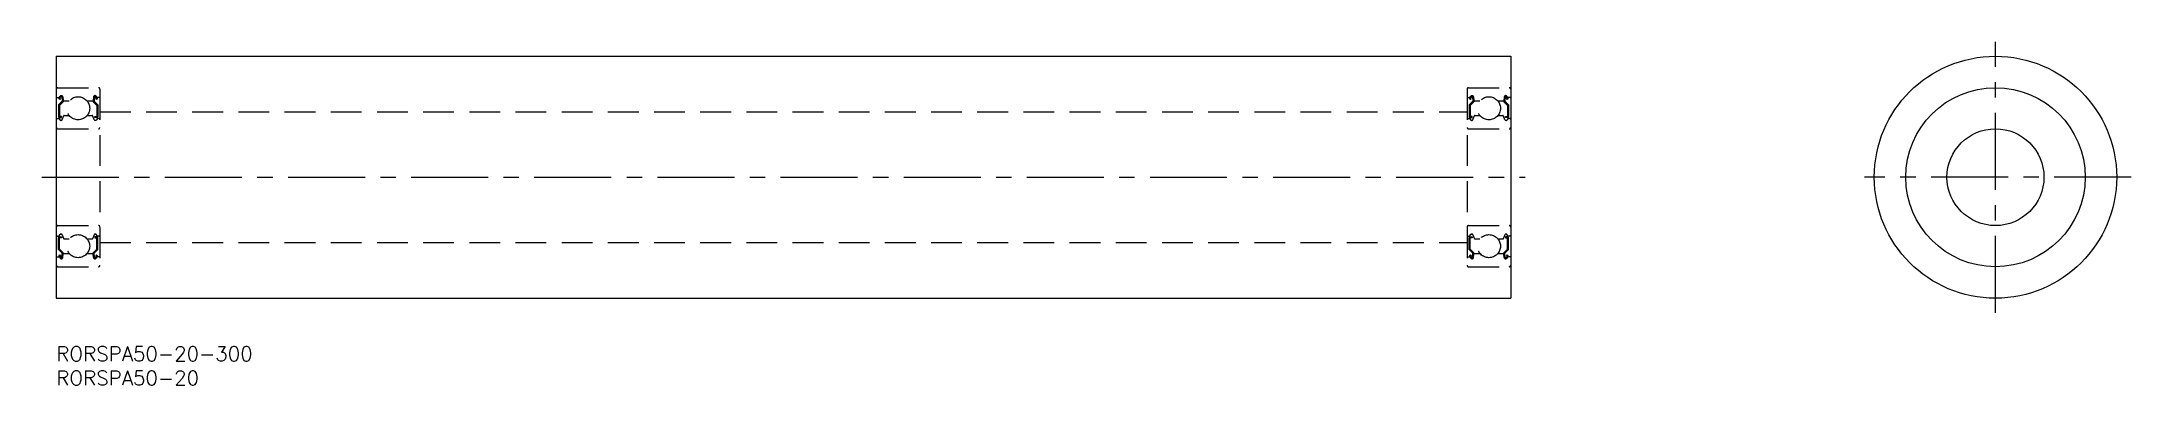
# Model space of a CAD drawing. Extents: x -3 to 428, y -8 to 63.
import ezdxf

# ---------------------------------------------------------------- set-up
doc = ezdxf.new("R2010")
doc.units = 0
doc.header["$LTSCALE"] = 0.5
doc.linetypes.add('CENTER', pattern=[50.8, 31.75, -6.35, 6.35, -6.35])
doc.linetypes.add('DASHED', pattern=[19.05, 12.7, -6.35])
for name, color, linetype in [('MSM_CENTER', 1, 'CENTER'), ('MSM_CONTINUOUS', 7, 'CONTINUOUS'), ('MSM_DASHED', 4, 'DASHED'), ('MSM_PART_NUMBER', 7, 'CONTINUOUS')]:
    doc.layers.add(name, color=color, linetype=linetype)
doc.styles.get("Standard").update_dxf_attribs({"font": 'txt.shx', "height": 3, "bigfont": 'bigfont.shx'})

# ---------------------------------------------------------------- blocks, each defined once
blk = doc.blocks.new('*U17')
at = {"layer": 'MSM_PART_NUMBER'}
blk.add_text('RORSPA50-20-300', height=3, dxfattribs=at).set_placement((0, -3))
blk = doc.blocks.new('*U18')
at = {"layer": 'MSM_PART_NUMBER'}
blk.add_text('RORSPA50-20', height=3, dxfattribs=at).set_placement((0, -8))

msp = doc.modelspace()

# ---------------------------------------------------------------- linework, layer by layer
at = {"layer": 'MSM_CENTER'}
for p, q in [((400, 7), (400, 63)), ((-3, 35), (303, 35)), ((428, 35), (373, 35))]:
    msp.add_line(p, q, dxfattribs=at)
at = {"layer": 'MSM_CONTINUOUS'}
for p, q in [((0, 60), (0, 10)), ((0, 60), (300, 60)), ((300, 60), (300, 10)), ((0, 10), (300, 10))]:
    msp.add_line(p, q, dxfattribs=at)
for radius in [25, 18.5, 10]:
    msp.add_circle((400, 35), radius, dxfattribs=at)
at = {"layer": 'MSM_DASHED'}
for p, q in [((0.3, 53.5), (8.7, 53.5)), ((0.56, 51.45), (0.81, 51.75)), ((8.44, 51.45), (8.19, 51.74)), ((9, 53.2), (9, 16.8)), ((291, 53.2), (291, 16.8)), ((291.3, 53.5), (299.7, 53.5)), ((291.56, 51.45), (291.81, 51.75)), ((299.44, 51.45), (299.19, 51.74)), ((0.1, 51.45), (0.56, 51.45)), ((1.18, 50.68), (0.43, 49.93)), ((0.43, 49.93), (0.43, 47.55)), ((0.74, 51.04), (0.58, 51.17)), ((1.38, 50.6), (0.63, 49.85)), ((0.63, 49.85), (0.63, 47.55)), ((1.08, 47.55), (0.63, 47.55)), ((0.71, 51.32), (0.96, 51.62)), ((0.87, 51.19), (0.71, 51.32)), ((0.74, 51.04), (0.87, 51.19)), ((1.08, 47.35), (1.08, 47.55)), ((1.14, 51.56), (1.18, 50.68)), ((1.18, 46.88), (1.45, 47.62)), ((1.34, 51.58), (1.4, 50.84)), ((1.38, 51.07), (1.38, 50.6)), ((1.5, 50.75), (2.65, 50.75)), ((1.64, 47.75), (2.65, 47.75)), ((6.35, 50.75), (7.5, 50.75)), ((6.35, 47.75), (7.36, 47.75)), ((7.82, 46.88), (7.55, 47.62)), ((7.66, 51.57), (7.6, 50.84)), ((7.62, 51.07), (7.62, 50.6)), ((7.62, 50.6), (8.37, 49.85)), ((7.86, 51.56), (7.82, 50.68)), ((7.82, 50.68), (8.57, 49.93)), ((7.92, 47.55), (8.37, 47.55)), ((7.92, 47.35), (7.92, 47.55)), ((8.29, 51.32), (8.04, 51.61)), ((8.13, 51.19), (8.29, 51.32)), ((8.26, 51.04), (8.13, 51.19)), ((8.26, 51.04), (8.41, 51.17)), ((8.37, 49.85), (8.37, 47.55)), ((8.9, 51.45), (8.44, 51.45)), ((8.57, 49.93), (8.57, 47.55)), ((9, 48.5), (291, 48.5)), ((291.1, 51.45), (291.56, 51.45)), ((292.18, 50.68), (291.43, 49.93)), ((291.43, 49.93), (291.43, 47.55)), ((291.74, 51.04), (291.58, 51.17)), ((292.38, 50.6), (291.63, 49.85)), ((291.63, 49.85), (291.63, 47.55)), ((292.08, 47.55), (291.63, 47.55)), ((291.71, 51.32), (291.96, 51.62)), ((291.87, 51.19), (291.71, 51.32)), ((291.74, 51.04), (291.87, 51.19)), ((292.08, 47.35), (292.08, 47.55)), ((292.14, 51.56), (292.18, 50.68)), ((292.18, 46.88), (292.45, 47.62)), ((292.34, 51.58), (292.4, 50.84)), ((292.38, 51.07), (292.38, 50.6)), ((292.5, 50.75), (293.65, 50.75)), ((292.64, 47.75), (293.65, 47.75)), ((297.35, 50.75), (298.5, 50.75)), ((297.35, 47.75), (298.36, 47.75)), ((298.82, 46.88), (298.55, 47.62)), ((298.66, 51.57), (298.6, 50.84)), ((298.62, 51.07), (298.62, 50.6)), ((298.62, 50.6), (299.37, 49.85)), ((298.86, 51.56), (298.82, 50.68)), ((298.82, 50.68), (299.57, 49.93)), ((298.92, 47.55), (299.37, 47.55)), ((298.92, 47.35), (298.92, 47.55)), ((299.29, 51.32), (299.04, 51.61)), ((299.13, 51.19), (299.29, 51.32)), ((299.26, 51.04), (299.13, 51.19)), ((299.26, 51.04), (299.41, 51.17)), ((299.37, 49.85), (299.37, 47.55)), ((299.9, 51.45), (299.44, 51.45)), ((299.57, 49.93), (299.57, 47.55)), ((0.2, 47.15), (0.5, 47.15)), ((0.3, 45), (8.7, 45)), ((0.5, 47.15), (0.78, 46.82)), ((0.63, 47.35), (1.08, 47.35)), ((0.93, 46.75), (0.99, 46.75)), ((8.37, 47.35), (7.92, 47.35)), ((8.07, 46.75), (8.01, 46.75)), ((8.5, 47.15), (8.22, 46.82)), ((8.8, 47.15), (8.5, 47.15)), ((291.2, 47.15), (291.5, 47.15)), ((291.3, 45), (299.7, 45)), ((291.5, 47.15), (291.78, 46.82)), ((291.63, 47.35), (292.08, 47.35)), ((291.93, 46.75), (291.99, 46.75)), ((299.37, 47.35), (298.92, 47.35)), ((299.07, 46.75), (299.01, 46.75)), ((299.5, 47.15), (299.22, 46.82)), ((299.8, 47.15), (299.5, 47.15)), ((0.2, 22.85), (0.5, 22.85)), ((0.3, 25), (8.7, 25)), ((0.43, 20.07), (0.43, 22.45)), ((0.5, 22.85), (0.78, 23.18)), ((0.63, 22.65), (1.08, 22.65)), ((0.63, 20.15), (0.63, 22.45)), ((1.08, 22.45), (0.63, 22.45)), ((0.93, 23.25), (0.99, 23.25)), ((1.08, 22.65), (1.08, 22.45)), ((1.18, 23.12), (1.45, 22.38)), ((1.64, 22.25), (2.65, 22.25)), ((1.89, 22.25), (1.89, 22.25)), ((2.14, 22.25), (2.14, 22.25)), ((6.35, 22.25), (7.36, 22.25)), ((7.82, 23.12), (7.55, 22.38)), ((8.37, 22.65), (7.92, 22.65)), ((7.92, 22.65), (7.92, 22.45)), ((7.92, 22.45), (8.37, 22.45)), ((8.07, 23.25), (8.01, 23.25)), ((8.5, 22.85), (8.22, 23.18)), ((8.37, 20.15), (8.37, 22.45)), ((8.8, 22.85), (8.5, 22.85)), ((8.57, 20.07), (8.57, 22.45)), ((291.2, 22.85), (291.5, 22.85)), ((291.3, 25), (299.7, 25)), ((291.43, 20.07), (291.43, 22.45)), ((291.5, 22.85), (291.78, 23.18)), ((291.63, 22.65), (292.08, 22.65)), ((291.63, 20.15), (291.63, 22.45)), ((292.08, 22.45), (291.63, 22.45)), ((291.93, 23.25), (291.99, 23.25)), ((292.08, 22.65), (292.08, 22.45)), ((292.18, 23.12), (292.45, 22.38)), ((292.64, 22.25), (293.65, 22.25)), ((292.89, 22.25), (292.89, 22.25)), ((293.14, 22.25), (293.14, 22.25)), ((297.35, 22.25), (298.36, 22.25)), ((298.82, 23.12), (298.55, 22.38)), ((299.37, 22.65), (298.92, 22.65)), ((298.92, 22.65), (298.92, 22.45)), ((298.92, 22.45), (299.37, 22.45)), ((299.07, 23.25), (299.01, 23.25)), ((299.5, 22.85), (299.22, 23.18)), ((299.37, 20.15), (299.37, 22.45)), ((299.8, 22.85), (299.5, 22.85)), ((299.57, 20.07), (299.57, 22.45)), ((0.1, 18.55), (0.56, 18.55)), ((1.18, 19.32), (0.43, 20.07)), ((0.56, 18.55), (0.81, 18.25)), ((0.74, 18.96), (0.58, 18.83)), ((1.38, 19.4), (0.63, 20.15)), ((0.87, 18.81), (0.71, 18.68)), ((0.71, 18.68), (0.96, 18.38)), ((0.74, 18.96), (0.87, 18.81)), ((1.14, 18.44), (1.18, 19.32)), ((1.34, 18.42), (1.4, 19.16)), ((1.38, 18.93), (1.38, 19.4)), ((1.5, 19.25), (2.65, 19.25)), ((6.35, 19.25), (7.5, 19.25)), ((7.66, 18.43), (7.6, 19.16)), ((7.62, 19.4), (8.37, 20.15)), ((7.62, 18.93), (7.62, 19.4)), ((7.82, 19.32), (8.57, 20.07)), ((7.86, 18.44), (7.82, 19.32)), ((8.29, 18.68), (8.04, 18.39)), ((8.26, 18.96), (8.13, 18.81)), ((8.13, 18.81), (8.29, 18.68)), ((8.44, 18.55), (8.19, 18.26)), ((8.26, 18.96), (8.41, 18.83)), ((8.9, 18.55), (8.44, 18.55)), ((9, 21.5), (291, 21.5)), ((291.1, 18.55), (291.56, 18.55)), ((292.18, 19.32), (291.43, 20.07)), ((291.56, 18.55), (291.81, 18.25)), ((291.74, 18.96), (291.58, 18.83)), ((292.38, 19.4), (291.63, 20.15)), ((291.87, 18.81), (291.71, 18.68)), ((291.71, 18.68), (291.96, 18.38)), ((291.74, 18.96), (291.87, 18.81)), ((292.14, 18.44), (292.18, 19.32)), ((292.34, 18.42), (292.4, 19.16)), ((292.38, 18.93), (292.38, 19.4)), ((292.5, 19.25), (293.65, 19.25)), ((297.35, 19.25), (298.5, 19.25)), ((298.66, 18.43), (298.6, 19.16)), ((298.62, 19.4), (299.37, 20.15)), ((298.62, 18.93), (298.62, 19.4)), ((298.82, 19.32), (299.57, 20.07)), ((298.86, 18.44), (298.82, 19.32)), ((299.29, 18.68), (299.04, 18.39)), ((299.26, 18.96), (299.13, 18.81)), ((299.13, 18.81), (299.29, 18.68)), ((299.44, 18.55), (299.19, 18.26)), ((299.26, 18.96), (299.41, 18.83)), ((299.9, 18.55), (299.44, 18.55)), ((0.3, 16.5), (8.7, 16.5)), ((291.3, 16.5), (299.7, 16.5))]:
    msp.add_line(p, q, dxfattribs=at)
for centre in [(4.5, 49.25), (295.5, 49.25), (4.5, 20.75), (295.5, 20.75)]:
    msp.add_circle(centre, 2.38, dxfattribs=at)
for centre, radius, start, end in [((0.3, 53.2), 0.3, 90, 180), ((1.04, 51.55), 0.3, 4.9967, 140.001), ((7.96, 51.55), 0.303, 40.0459, 175.0793), ((8.7, 53.2), 0.3, 0, 90), ((291.3, 53.2), 0.3, 90, 180), ((292.04, 51.55), 0.3, 4.9967, 140.001), ((298.96, 51.55), 0.303, 40.0459, 175.0793), ((299.7, 53.2), 0.3, 0, 90), ((0.1, 51.55), 0.1, 180, 270), ((0.63, 47.55), 0.2, 180, 270), ((0.71, 51.32), 0.2, 140.001, 230.0801), ((1.04, 51.56), 0.1, 2.8199, 140.0012), ((1.5, 50.85), 0.1, 184.9967, 269.9995), ((1.64, 47.55), 0.2, 90, 159.9919), ((7.36, 47.55), 0.2, 19.8845, 90.0002), ((7.5, 50.85), 0.1, 269.9995, 354.8557), ((7.96, 51.55), 0.103, 39.874, 175.0048), ((8.37, 47.55), 0.2, 269.9998, 359.9956), ((8.29, 51.32), 0.2, 309.9138, 40.1318), ((8.9, 51.55), 0.1, 269.9995, 359.9913), ((291.1, 51.55), 0.1, 180, 270), ((291.63, 47.55), 0.2, 180, 270), ((291.71, 51.32), 0.2, 140.001, 230.0801), ((292.04, 51.56), 0.1, 2.8199, 140.0012), ((292.5, 50.85), 0.1, 184.9967, 269.9995), ((292.64, 47.55), 0.2, 90, 159.9919), ((298.36, 47.55), 0.2, 19.8845, 90.0002), ((298.5, 50.85), 0.1, 269.9995, 354.8557), ((298.96, 51.55), 0.103, 39.874, 175.0048), ((299.37, 47.55), 0.2, 269.9998, 359.9956), ((299.29, 51.32), 0.2, 309.9138, 40.1318), ((299.9, 51.55), 0.1, 269.9995, 359.9913), ((0.2, 46.95), 0.2, 90, 180), ((0.3, 45.3), 0.3, 180, 270), ((0.93, 46.95), 0.2, 219.9921, 270), ((0.99, 46.95), 0.2, 270, 339.9919), ((8.01, 46.95), 0.2, 199.8883, 269.9998), ((8.07, 46.95), 0.2, 269.9998, 319.8616), ((8.7, 45.3), 0.3, 270, 0), ((8.8, 46.95), 0.2, 359.9956, 90.0002), ((291.2, 46.95), 0.2, 90, 180), ((291.3, 45.3), 0.3, 180, 270), ((291.93, 46.95), 0.2, 219.9921, 270), ((291.99, 46.95), 0.2, 270, 339.9919), ((299.01, 46.95), 0.2, 199.8883, 269.9998), ((299.07, 46.95), 0.2, 269.9998, 319.8616), ((299.7, 45.3), 0.3, 270, 0), ((299.8, 46.95), 0.2, 359.9956, 90.0002), ((0.3, 24.7), 0.3, 90, 180), ((0.2, 23.05), 0.2, 180, 270), ((0.63, 22.45), 0.2, 90, 180), ((0.93, 23.05), 0.2, 90, 140.0079), ((0.99, 23.05), 0.2, 20.0081, 90), ((1.64, 22.45), 0.2, 200.0081, 270), ((7.36, 22.45), 0.2, 269.9998, 340.1155), ((8.01, 23.05), 0.2, 90.0002, 160.1117), ((8.07, 23.05), 0.2, 40.1384, 90.0002), ((8.37, 22.45), 0.2, 0.0044, 90.0002), ((8.7, 24.7), 0.3, 0, 90), ((8.8, 23.05), 0.2, 269.9998, 0.0044), ((291.3, 24.7), 0.3, 90, 180), ((291.2, 23.05), 0.2, 180, 270), ((291.63, 22.45), 0.2, 90, 180), ((291.93, 23.05), 0.2, 90, 140.0079), ((291.99, 23.05), 0.2, 20.0081, 90), ((292.64, 22.45), 0.2, 200.0081, 270), ((298.36, 22.45), 0.2, 269.9998, 340.1155), ((299.01, 23.05), 0.2, 90.0002, 160.1117), ((299.07, 23.05), 0.2, 40.1384, 90.0002), ((299.37, 22.45), 0.2, 0.0044, 90.0002), ((299.7, 24.7), 0.3, 0, 90), ((299.8, 23.05), 0.2, 269.9998, 0.0044), ((0.1, 18.45), 0.1, 90, 180), ((0.71, 18.68), 0.2, 129.9199, 219.999), ((1.04, 18.45), 0.3, 219.999, 355.0033), ((1.04, 18.44), 0.1, 219.9988, 357.1801), ((1.5, 19.15), 0.1, 90.0005, 175.0033), ((7.5, 19.15), 0.1, 5.1443, 90.0005), ((7.96, 18.45), 0.303, 184.9207, 319.9541), ((7.96, 18.45), 0.103, 184.9952, 320.126), ((8.29, 18.68), 0.2, 319.8682, 50.0862), ((8.9, 18.45), 0.1, 0.0087, 90.0005), ((291.1, 18.45), 0.1, 90, 180), ((291.71, 18.68), 0.2, 129.9199, 219.999), ((292.04, 18.45), 0.3, 219.999, 355.0033), ((292.04, 18.44), 0.1, 219.9988, 357.1801), ((292.5, 19.15), 0.1, 90.0005, 175.0033), ((298.5, 19.15), 0.1, 5.1443, 90.0005), ((298.96, 18.45), 0.303, 184.9207, 319.9541), ((298.96, 18.45), 0.103, 184.9952, 320.126), ((299.29, 18.68), 0.2, 319.8682, 50.0862), ((299.9, 18.45), 0.1, 0.0087, 90.0005), ((0.3, 16.8), 0.3, 180, 270), ((8.7, 16.8), 0.3, 270, 0), ((291.3, 16.8), 0.3, 180, 270), ((299.7, 16.8), 0.3, 270, 0)]:
    msp.add_arc(centre, radius, start, end, dxfattribs=at)

# ---------------------------------------------------------------- block references
at = {"layer": 'MSM_CONTINUOUS'}
for name in ['*U17', '*U18']:
    msp.add_blockref(name, (0, 0), dxfattribs=at)

doc.saveas('drawing.dxf')
